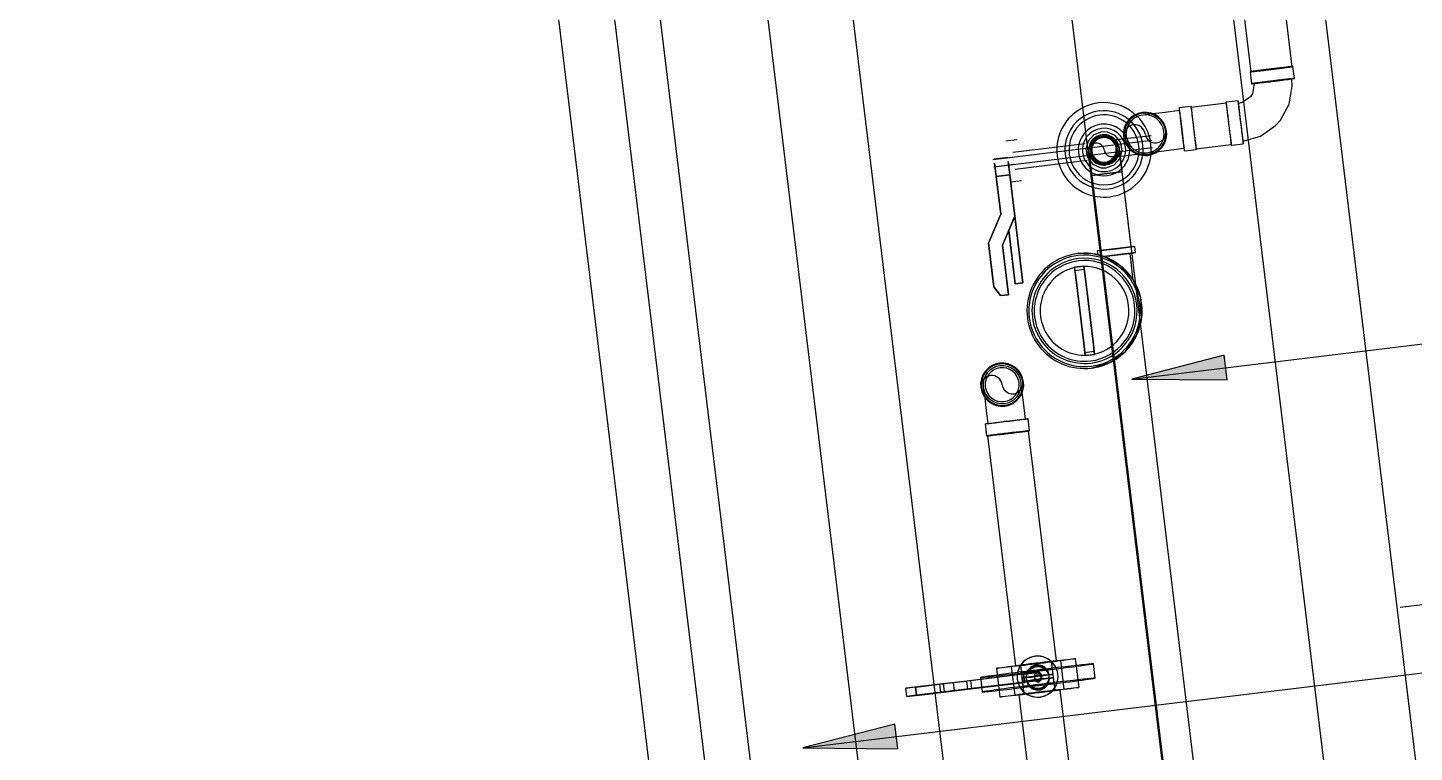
# Model space of a CAD drawing. Header units: millimetres. Extents: x 400382 to 401276, y 4543898 to 4544126.
# Drawn here: x 400460.325 to 400462.526, y 4544072.872 to 4544074.022 of the extents above; entities that cross this region are included whole.
import ezdxf

# ---------------------------------------------------------------- set-up
doc = ezdxf.new("R2010")
doc.units = ezdxf.units.MM
doc.linetypes.add('AKS', pattern=[3, 2.5, -0.25, 0, -0.25])
doc.linetypes.add('HIDDEN', pattern=[0.375, 0.25, -0.125])
for name, color, linetype in [('aks prota', 2, 'AKS'), ('kiriş prota', 6, 'Continuous'), ('kolon tarama prota', 252, 'Continuous'), ('merdiven prota', 2, 'Continuous')]:
    doc.layers.add(name, color=color, linetype=linetype)

# ---------------------------------------------------------------- blocks, each defined once
blk = doc.blocks.new('17.60 mekanik')
at = {"layer": 'kolon tarama prota'}
for points in [[(137152.8, 64568.52), (137163.21, 64579.5), (137160.02, 64581.82)], [(137160.1, 64490.36), (137170.51, 64501.33), (137167.32, 64503.65)]]:
    blk.add_hatch(color=256, dxfattribs=at).paths.add_polyline_path(points, flags=0)
for p, q in [((137166.76, 64466.14), (136524.26, 64932.94)), ((137170.68, 64493.17), (136564.89, 64933.3)), ((136519.03, 64925.75), (137161.53, 64458.95)), ((136554.9, 64919.55), (137160.69, 64479.42)), ((137133.82, 64620.93), (137079.72, 64660.23)), ((137075.85, 64654.89), (137129.94, 64615.59)), ((137152.8, 64568.52), (137200.49, 64634.17)), ((137160.1, 64490.36), (137265.83, 64635.88)), ((137135.44, 64619.91), (137133.9, 64621.03)), ((137129.87, 64615.48), (137131.41, 64614.36)), ((137131.95, 64610.95), (137130.83, 64609.41)), ((137130.93, 64609.33), (137127.64, 64604.79)), ((137132.98, 64600.91), (137136.27, 64605.45)), ((137136.38, 64605.37), (137137.5, 64606.91)), ((137127.53, 64604.87), (137126.41, 64603.33)), ((137131.96, 64599.29), (137133.08, 64600.83)), ((137127.23, 64596.61), (137112.3, 64576.07)), ((137126.61, 64597.07), (137123.34, 64592.57)), ((137113.19, 64575.42), (137128.12, 64595.97)), ((137125.48, 64591.02), (137128.74, 64595.51)), ((137127.68, 64596.29), (137127.68, 64596.29)), ((137127.68, 64596.29), (137127.68, 64596.29)), ((137127.68, 64596.29), (137127.68, 64596.29)), ((137127.68, 64596.29), (137127.68, 64596.29)), ((137124.41, 64591.8), (137124.41, 64591.8)), ((137124.41, 64591.8), (137124.41, 64591.8)), ((137120.41, 64588.54), (137113.61, 64579.19)), ((137121.48, 64587.76), (137121.48, 64587.76)), ((137121.48, 64587.76), (137121.48, 64587.76)), ((137126.22, 64587.83), (137124.8, 64585.88)), ((137124.8, 64585.88), (137126.22, 64587.83)), ((137124.81, 64585.88), (137126.22, 64587.83)), ((137126.22, 64587.83), (137124.81, 64585.88)), ((137127.64, 64589.78), (137126.22, 64587.83)), ((137126.22, 64587.83), (137127.64, 64589.78)), ((137126.22, 64587.83), (137127.64, 64589.78)), ((137127.64, 64589.78), (137126.22, 64587.83)), ((137126.22, 64587.83), (137126.22, 64587.83)), ((137126.22, 64587.83), (137126.22, 64587.83)), ((137137.35, 64582.73), (137127.64, 64589.78)), ((137255.66, 64496.77), (137127.64, 64589.78)), ((137115.75, 64577.64), (137122.55, 64586.99)), ((137124.8, 64585.88), (137134.51, 64578.82)), ((137124.81, 64585.88), (137252.83, 64492.86)), ((137137.11, 64582.39), (137134.76, 64579.16)), ((137134.76, 64579.16), (137137.11, 64582.39)), ((137135.51, 64578.5), (137137.99, 64581.9)), ((137137.99, 64581.9), (137135.51, 64578.5)), ((137137.92, 64581.8), (137135.56, 64578.57)), ((137135.56, 64578.57), (137137.92, 64581.8)), ((137137.35, 64582.73), (137135.93, 64580.77)), ((137135.93, 64580.77), (137137.35, 64582.73)), ((137137.11, 64582.39), (137137.7, 64583.2)), ((137137.7, 64583.2), (137137.11, 64582.39)), ((137138.5, 64582.61), (137137.7, 64583.2)), ((137137.7, 64583.2), (137137.7, 64583.2)), ((137137.92, 64581.8), (137138.5, 64582.61)), ((137138.5, 64582.61), (137137.92, 64581.8)), ((137141.45, 64579.38), (137137.99, 64581.9)), ((137138.5, 64582.61), (137138.5, 64582.61)), ((137160.02, 64581.82), (137152.8, 64568.52)), ((137163.21, 64579.5), (137160.02, 64581.82)), ((137111.99, 64580.24), (137111.51, 64579.58)), ((137112.54, 64580.99), (137112.05, 64580.33)), ((137115.17, 64579.08), (137115.17, 64579.08)), ((137115.17, 64579.08), (137115.17, 64579.08)), ((137134.76, 64579.16), (137134.17, 64578.35)), ((137134.17, 64578.35), (137134.76, 64579.16)), ((137135.93, 64580.77), (137134.51, 64578.82)), ((137134.51, 64578.82), (137135.93, 64580.77)), ((137152.8, 64568.52), (137163.21, 64579.5)), ((137114.18, 64578.66), (137112.3, 64576.07)), ((137113.6, 64578.05), (137112.33, 64576.29)), ((137113.19, 64575.42), (137115.07, 64578.01)), ((137115.88, 64576.4), (137114.14, 64577.67)), ((137114.14, 64577.67), (137114.14, 64577.67)), ((137114.14, 64577.67), (137115.88, 64576.4)), ((137114.14, 64577.67), (137114.14, 64577.67)), ((137114.14, 64577.67), (137114.14, 64577.67)), ((137114.62, 64578.33), (137114.62, 64578.33)), ((137114.62, 64578.33), (137114.62, 64578.33)), ((137114.62, 64578.33), (137114.62, 64578.33)), ((137114.62, 64578.33), (137114.62, 64578.33)), ((137114.68, 64578.41), (137114.68, 64578.41)), ((137114.68, 64578.41), (137114.68, 64578.41)), ((137114.68, 64578.41), (137114.68, 64578.41)), ((137114.68, 64578.41), (137114.68, 64578.41)), ((137117.31, 64576.5), (137117.8, 64577.17)), ((137134.17, 64578.35), (137134.66, 64577.99)), ((137134.17, 64578.35), (137134.17, 64578.35)), ((137134.66, 64577.99), (137134.66, 64577.99)), ((137135.56, 64578.57), (137135.51, 64578.5)), ((137135.51, 64578.5), (137135.56, 64578.57)), ((137135.51, 64578.5), (137135.51, 64578.5)), ((137135.51, 64578.5), (137135.51, 64578.5)), ((137112.74, 64575.75), (137112.74, 64575.75)), ((137112.74, 64575.75), (137112.74, 64575.75)), ((137112.74, 64575.75), (137112.74, 64575.75)), ((137112.74, 64575.75), (137112.74, 64575.75)), ((137114.6, 64574.64), (137112.86, 64575.91)), ((137112.86, 64575.91), (137112.86, 64575.91)), ((137112.86, 64575.91), (137114.6, 64574.64)), ((137114.6, 64574.64), (137115.88, 64576.41)), ((137115.88, 64576.41), (137114.6, 64574.64)), ((137114.6, 64574.64), (137115.88, 64576.4)), ((137115.88, 64576.4), (137114.6, 64574.64)), ((137119.45, 64571.11), (137114.6, 64574.64)), ((137114.6, 64574.64), (137119.45, 64571.11)), ((137114.6, 64574.64), (137114.6, 64574.64)), ((137114.6, 64574.64), (137114.6, 64574.64)), ((137115.88, 64576.41), (137121.21, 64572.53)), ((137121.21, 64572.53), (137115.88, 64576.41)), ((137115.88, 64576.41), (137115.88, 64576.41)), ((137115.88, 64576.4), (137115.88, 64576.4)), ((137116.77, 64575.76), (137117.25, 64576.42)), ((137134.5, 64575.14), (137133.61, 64573.93)), ((137133.61, 64573.93), (137134.5, 64575.14)), ((137134.02, 64573.63), (137134.9, 64574.85)), ((137134.9, 64574.85), (137134.5, 64575.14)), ((137134.5, 64575.14), (137134.5, 64575.14)), ((137134.5, 64575.14), (137136.11, 64573.97)), ((137136.11, 64573.97), (137134.9, 64574.85)), ((137134.9, 64574.85), (137134.9, 64574.85)), ((137122.22, 64570.25), (137121.21, 64572.53)), ((137121.21, 64572.53), (137129.83, 64566.26)), ((137129.83, 64566.26), (137121.21, 64572.53)), ((137121.21, 64572.53), (137122.22, 64570.25)), ((137121.21, 64572.53), (137121.21, 64572.53)), ((137121.21, 64572.53), (137123.24, 64567.97)), ((137123.24, 64567.97), (137121.21, 64572.53)), ((137121.21, 64572.53), (137121.21, 64572.53)), ((137135.23, 64572.75), (137133.61, 64573.93)), ((137133.61, 64573.93), (137133.61, 64573.93)), ((137133.61, 64573.93), (137134.02, 64573.63)), ((137134.02, 64573.63), (137134.02, 64573.63)), ((137134.02, 64573.63), (137135.23, 64572.75)), ((137143.4, 64566.81), (137135.23, 64572.75)), ((137135.23, 64572.75), (137143.4, 64566.81)), ((137144.28, 64568.03), (137136.11, 64573.97)), ((137136.11, 64573.97), (137144.28, 64568.03)), ((137121.48, 64566.55), (137119.45, 64571.11)), ((137119.45, 64571.11), (137121.48, 64566.55)), ((137119.45, 64571.11), (137119.45, 64571.11)), ((137129.1, 64565.25), (137122.22, 64570.25)), ((137122.22, 64570.25), (137129.1, 64565.25)), ((137122.22, 64570.25), (137122.22, 64570.25)), ((137123.24, 64567.97), (137129.66, 64563.3)), ((137129.66, 64563.3), (137123.24, 64567.97)), ((137123.24, 64567.97), (137123.24, 64567.97)), ((137145.5, 64567.15), (137144.28, 64568.03)), ((137144.28, 64568.03), (137145.9, 64566.85)), ((137127.15, 64562.43), (137121.48, 64566.55)), ((137121.48, 64566.55), (137127.15, 64562.43)), ((137121.48, 64566.55), (137121.48, 64566.55)), ((137129.83, 64566.26), (137129.1, 64565.25)), ((137129.1, 64565.25), (137129.83, 64566.26)), ((137129.83, 64566.26), (137129.83, 64566.26)), ((137145.02, 64565.64), (137143.4, 64566.81)), ((137143.4, 64566.81), (137144.61, 64565.93)), ((137144.61, 64565.93), (137145.5, 64567.15)), ((137144.61, 64565.93), (137144.61, 64565.93)), ((137144.61, 64565.93), (137145.02, 64565.64)), ((137145.02, 64565.64), (137145.9, 64566.85)), ((137145.02, 64565.64), (137145.9, 64566.85)), ((137145.9, 64566.85), (137145.5, 64567.15)), ((137145.5, 64567.15), (137145.5, 64567.15)), ((137145.9, 64566.85), (137145.9, 64566.85)), ((137129.1, 64565.25), (137129.1, 64565.25)), ((137145.02, 64565.64), (137145.02, 64565.64)), ((137128.89, 64562.25), (137127.15, 64562.43)), ((137127.15, 64562.43), (137128.89, 64562.25)), ((137127.15, 64562.43), (137127.15, 64562.43)), ((137129.66, 64563.3), (137128.89, 64562.25)), ((137128.89, 64562.25), (137129.66, 64563.3)), ((137128.89, 64562.25), (137128.89, 64562.25)), ((137129.66, 64563.3), (137129.66, 64563.3)), ((137147.74, 64551.03), (137146.2, 64552.15)), ((137177.44, 64529.29), (137147.66, 64550.92)), ((137142.16, 64546.6), (137143.7, 64545.48)), ((137143.78, 64545.58), (137173.56, 64523.95)), ((137183.6, 64531.9), (137181.74, 64533.26)), ((137182.94, 64529.03), (137179.21, 64531.73)), ((137180.69, 64525.94), (137176.97, 64528.64)), ((137180.69, 64525.94), (137176.97, 64528.64)), ((137181.54, 64527.11), (137177.82, 64529.81)), ((137179.76, 64526.61), (137177.9, 64527.97)), ((137178.4, 64526.78), (137178.29, 64526.87)), ((137178.52, 64526.7), (137178.48, 64526.73)), ((137179.05, 64527.13), (137178.61, 64527.45)), ((137179.11, 64528.01), (137179.11, 64528.02)), ((137179.12, 64528), (137179.11, 64528.01)), ((137198, 64514.35), (137181.16, 64526.58)), ((137175.4, 64524.03), (137170.06, 64516.68)), ((137170.39, 64517.17), (137175.38, 64524.05)), ((137174.03, 64524.6), (137177.75, 64521.89)), ((137174.03, 64524.6), (137177.75, 64521.89)), ((137174.96, 64523.92), (137176.82, 64522.57)), ((137176.65, 64525.79), (137175.38, 64524.05)), ((137175.38, 64524.05), (137175.4, 64524.03)), ((137176.45, 64523.27), (137175.38, 64524.05)), ((137175.38, 64524.05), (137176.45, 64523.27)), ((137175.4, 64524.04), (137175.38, 64524.05)), ((137175.4, 64524.04), (137176.66, 64525.78)), ((137176.47, 64523.26), (137175.4, 64524.04)), ((137176.47, 64523.26), (137175.4, 64524.03)), ((137176.12, 64523.89), (137176.24, 64523.81)), ((137176.45, 64523.27), (137177.71, 64525.01)), ((137177.73, 64525), (137176.47, 64523.26)), ((137176.85, 64524.95), (137177.12, 64524.76)), ((137176.85, 64524.95), (137176.88, 64524.94)), ((137177.76, 64525.65), (137177.5, 64525.84)), ((137177.53, 64525.83), (137177.5, 64525.84)), ((137177.58, 64525.92), (137177.57, 64525.93)), ((137171.13, 64515.91), (137176.47, 64523.26)), ((137176.45, 64523.27), (137171.45, 64516.39)), ((137173.18, 64523.42), (137176.9, 64520.72)), ((137175.28, 64522.76), (137175.29, 64522.75)), ((137175.29, 64522.75), (137175.3, 64522.74)), ((137175.67, 64523.41), (137176.11, 64523.08)), ((137176.32, 64523.75), (137176.36, 64523.72)), ((137176.47, 64523.26), (137176.45, 64523.27)), ((137176.45, 64523.27), (137176.47, 64523.26)), ((137171.79, 64521.51), (137175.51, 64518.8)), ((137177.28, 64521.25), (137194.12, 64509.01)), ((137171.12, 64518.63), (137172.98, 64517.28)), ((137170.06, 64516.68), (137165.26, 64510.08)), ((137166.33, 64509.3), (137171.13, 64515.91)), ((137170.06, 64516.68), (137167.49, 64513.2)), ((137167.82, 64513.68), (137170.39, 64517.17)), ((137168.56, 64512.42), (137171.13, 64515.91)), ((137168.78, 64514.94), (137170.06, 64516.68)), ((137171.45, 64516.39), (137168.89, 64512.91)), ((137171.13, 64515.91), (137169.85, 64514.16)), ((137171.13, 64515.91), (137170.06, 64516.68)), ((137171.13, 64515.91), (137170.06, 64516.68)), ((137170.39, 64517.17), (137171.45, 64516.39)), ((137167.49, 64513.2), (137164.3, 64508.8)), ((137165.18, 64510.04), (137167.82, 64513.68)), ((137165.25, 64510.09), (137168.78, 64514.94)), ((137168.89, 64512.91), (137166.24, 64509.27)), ((137169.85, 64514.16), (137166.32, 64509.31)), ((137168.56, 64512.42), (137167.49, 64513.2)), ((137168.89, 64512.91), (137167.82, 64513.68)), ((137168.78, 64514.94), (137169.85, 64514.16)), ((137165.37, 64508.02), (137168.56, 64512.42)), ((137164.29, 64508.81), (137165.18, 64510.04)), ((137164.3, 64508.8), (137164.29, 64508.81)), ((137165.36, 64508.03), (137164.29, 64508.81)), ((137165.37, 64508.02), (137164.3, 64508.8)), ((137165.18, 64510.04), (137166.24, 64509.27)), ((137165.26, 64510.08), (137165.25, 64510.09)), ((137166.32, 64509.31), (137165.25, 64510.09)), ((137166.33, 64509.3), (137165.26, 64510.08)), ((137166.24, 64509.27), (137165.36, 64508.03)), ((137166.32, 64509.31), (137166.33, 64509.3)), ((137165.36, 64508.03), (137165.37, 64508.02)), ((137167.32, 64503.65), (137160.1, 64490.36)), ((137170.51, 64501.33), (137167.32, 64503.65)), ((137160.1, 64490.36), (137170.51, 64501.33))]:
    blk.add_line(p, q, dxfattribs=at)
at = {"layer": 'kolon tarama prota', "extrusion": (0, 0, -1)}
blk.add_line((137126.22, 64587.83), (137126.22, 64587.83), dxfattribs=at)
blk.add_line((137126.22, 64587.83), (137126.22, 64587.83), dxfattribs=at)
at = {"layer": 'kolon tarama prota', "flags": 128}
for points in [[(137138.75, 64613.78), (137137.84, 64616.52), (137136.09, 64618.83), (137135.2, 64619.58)], [(137131.65, 64614.7), (137132.64, 64613.41), (137132.79, 64612.83)], [(137132.79, 64612.83), (137132.58, 64611.22), (137132.28, 64610.7)], [(137137.16, 64607.16), (137138.46, 64609.75), (137138.86, 64612.62), (137138.75, 64613.78)], [(137126.75, 64603.08), (137125.39, 64601.21), (137124.25, 64599.65), (137123.52, 64598.64), (137123.29, 64598.33)], [(137128.17, 64594.78), (137128.45, 64595.16), (137129.24, 64596.25), (137130.4, 64597.85), (137131.63, 64599.54)], [(137125.48, 64588.37), (137126, 64589.61), (137125.89, 64590.96), (137125.18, 64592.11), (137124.02, 64592.81), (137122.68, 64592.91), (137121.43, 64592.38), (137120.82, 64591.76)], [(137121.2, 64591.48), (137122.4, 64592.36), (137123.89, 64592.36), (137124.57, 64592.02)], [(137120.82, 64591.76), (137120.3, 64590.51), (137120.41, 64589.16), (137121.12, 64588.02), (137122.27, 64587.32), (137123.62, 64587.22), (137124.86, 64587.75), (137125.48, 64588.37)], [(137121.73, 64588.11), (137120.85, 64589.32), (137120.85, 64590.81), (137121.2, 64591.48)], [(137124.57, 64592.02), (137124.95, 64591.74), (137125.99, 64590.99), (137127.43, 64589.93), (137127.64, 64589.78)], [(137124.57, 64592.02), (137125.45, 64590.81), (137125.45, 64589.32), (137125.1, 64588.64)], [(137125.1, 64588.64), (137123.9, 64587.77), (137122.4, 64587.77), (137121.73, 64588.11)], [(137124.8, 64585.87), (137123.33, 64586.95), (137122.21, 64587.76), (137121.74, 64588.1), (137121.73, 64588.11)], [(137147.16, 64565.01), (137148.52, 64567.74), (137148.9, 64570.77), (137148.26, 64573.76), (137146.68, 64576.37), (137144.33, 64578.32), (137141.47, 64579.38), (137138.41, 64579.44), (137135.51, 64578.5)], [(137135.51, 64578.5), (137133.78, 64577.32), (137132.36, 64575.77)], [(137145.95, 64551.81), (137144.09, 64553.17), (137142.52, 64554.31), (137141.51, 64555.04), (137141.2, 64555.27)], [(137137.65, 64550.39), (137138.04, 64550.11), (137139.12, 64549.33), (137140.72, 64548.16), (137142.41, 64546.93)]]:
    blk.add_lwpolyline(points, dxfattribs=at)
at = {"layer": 'kolon tarama prota', "extrusion": (0, 0, -1), "flags": 128}
for points in [[(-137124.57, 64592.02), (-137123.15, 64592.48), (-137121.73, 64592.02), (-137121.2, 64591.48)], [(-137121.2, 64591.48), (-137120.73, 64590.06), (-137121.2, 64588.64), (-137121.73, 64588.11)], [(-137127.64, 64589.78), (-137126.17, 64590.85), (-137125.05, 64591.66), (-137124.58, 64592.01), (-137124.57, 64592.02)], [(-137125.1, 64588.64), (-137125.56, 64590.06), (-137125.1, 64591.48), (-137124.57, 64592.02)], [(-137121.73, 64588.11), (-137123.15, 64587.65), (-137124.57, 64588.11), (-137125.1, 64588.64)], [(-137121.73, 64588.11), (-137122.11, 64587.83), (-137123.15, 64587.08), (-137124.59, 64586.03), (-137124.8, 64585.88)]]:
    blk.add_lwpolyline(points, dxfattribs=at)
at = {"layer": 'kolon tarama prota'}
for centre, radius, start, end in [((137125.73, 64596.56), 3.43, 54, 234), ((137125.73, 64596.56), 3.43, 54, 234), ((137125.73, 64596.56), 3.02, 54, 234), ((137125.73, 64596.56), 3.3, 324, 144), ((137125.73, 64596.56), 3.43, 234, 54), ((137125.73, 64596.56), 3.43, 234, 54), ((137125.73, 64596.56), 3.02, 234, 54), ((137126.7, 64597.89), 1.65, 234, 54), ((137123.15, 64590.06), 7.5, 323.9862, 143.9862), ((137123.15, 64590.06), 7.5, 323.9862, 143.9862), ((137123.15, 64590.06), 7.5, 323.9862, 143.9862), ((137123.15, 64590.06), 7.5, 323.9862, 143.9862), ((137125.73, 64596.56), 3.3, 144, 324), ((137124.76, 64595.22), 1.65, 54, 234), ((137123.15, 64590.06), 7.5, 143.9862, 323.9862), ((137123.15, 64590.06), 7.5, 143.9862, 323.9862), ((137123.15, 64590.06), 7.5, 143.9862, 323.9862), ((137123.15, 64590.06), 7.5, 143.9862, 323.9862), ((137123.15, 64590.06), 6.21, 323.9862, 143.9862), ((137123.15, 64590.06), 6.21, 323.9862, 143.9862), ((137123.15, 64590.06), 5.56, 323.9862, 143.9862), ((137123.15, 64590.06), 5.56, 323.9862, 143.9862), ((137123.15, 64590.06), 5.56, 323.9862, 143.9862), ((137123.15, 64590.06), 5.56, 323.9862, 143.9862), ((137123.15, 64590.06), 6.22, 143.9862, 323.9862), ((137123.15, 64590.06), 6.22, 143.9862, 323.9862), ((137123.15, 64590.06), 5.56, 143.9862, 323.9862), ((137123.15, 64590.06), 5.56, 143.9862, 323.9862), ((137123.15, 64590.06), 5.56, 143.9862, 323.9862), ((137123.15, 64590.06), 5.56, 143.9862, 323.9862), ((137123.15, 64590.06), 4.1, 53.9862, 233.9862), ((137123.15, 64590.06), 4.1, 53.9862, 233.9862), ((137123.15, 64590.06), 3.44, 53.9862, 233.9862), ((137123.15, 64590.06), 3.44, 53.9862, 233.9862), ((137123.15, 64590.06), 4.1, 233.9862, 53.9862), ((137123.15, 64590.06), 4.1, 233.9862, 53.9862), ((137123.15, 64590.06), 2.15, 53.9862, 233.9862), ((137123.15, 64590.06), 2.15, 53.9862, 233.9862), ((137123.15, 64590.06), 3.44, 233.9862, 53.9862), ((137123.15, 64590.06), 3.44, 233.9862, 53.9862), ((137123.15, 64590.06), 2.41, 324, 144), ((137123.15, 64590.06), 2.41, 324, 144), ((137123.15, 64590.06), 2.41, 324, 144), ((137123.15, 64590.06), 2.41, 324, 144), ((137123.15, 64590.06), 2.41, 323.9862, 143.9862), ((137123.15, 64590.06), 2.42, 143.9862, 323.9862), ((137123.15, 64590.06), 2.41, 144, 324), ((137123.15, 64590.06), 2.41, 144, 324), ((137123.15, 64590.06), 2.41, 144, 324), ((137123.15, 64590.06), 2.41, 144, 324), ((137123.15, 64590.06), 2, 53.9862, 233.9862), ((137123.15, 64590.06), 2, 53.9862, 233.9862), ((137123.15, 64590.06), 2, 53.9862, 233.9862), ((137123.15, 64590.06), 2, 53.9862, 233.9862), ((137123.15, 64590.06), 2, 53.9862, 233.9862), ((137123.15, 64590.06), 2, 53.9862, 233.9862), ((137123.15, 64590.06), 2, 143.9862, 323.9862), ((137123.15, 64590.06), 2, 143.9862, 323.9862), ((137123.15, 64590.06), 2, 143.9862, 323.9862), ((137123.15, 64590.06), 2, 143.9862, 323.9862), ((137123.15, 64590.06), 2, 143.9862, 323.9862), ((137123.15, 64590.06), 2, 143.9862, 323.9862), ((137123.15, 64590.06), 2, 143.9862, 323.9862), ((137123.15, 64590.06), 2, 143.9862, 323.9862), ((137123.15, 64590.06), 1.95, 53.9862, 233.9862), ((137123.15, 64590.06), 1.95, 53.9862, 233.9862), ((137122.44, 64589.09), 1.21, 54, 234), ((137122.44, 64589.09), 1.21, 54, 234), ((137122.44, 64589.09), 1.21, 54, 234), ((137122.44, 64589.09), 1.21, 54, 234), ((137123.15, 64590.06), 2, 323.9862, 143.9862), ((137123.15, 64590.06), 2, 323.9862, 143.9862), ((137123.15, 64590.06), 2, 323.9862, 143.9862), ((137123.15, 64590.06), 2, 323.9862, 143.9862), ((137123.15, 64590.06), 2, 323.9862, 143.9862), ((137123.15, 64590.06), 2, 323.9862, 143.9862), ((137123.15, 64590.06), 2, 323.9862, 143.9862), ((137123.15, 64590.06), 2, 323.9862, 143.9862), ((137123.15, 64590.06), 2.15, 233.9862, 53.9862), ((137123.15, 64590.06), 2.15, 233.9862, 53.9862), ((137123.15, 64590.06), 2, 233.9862, 53.9862), ((137123.15, 64590.06), 2, 233.9862, 53.9862), ((137123.15, 64590.06), 2, 233.9862, 53.9862), ((137123.15, 64590.06), 2, 233.9862, 53.9862), ((137123.15, 64590.06), 2, 233.9862, 53.9862), ((137123.15, 64590.06), 2, 233.9862, 53.9862), ((137123.15, 64590.06), 1.95, 233.9862, 53.9862), ((137123.15, 64590.06), 1.95, 233.9862, 53.9862), ((137123.86, 64591.04), 1.21, 234, 54), ((137123.86, 64591.04), 1.21, 234, 54), ((137123.86, 64591.04), 1.21, 234, 54), ((137123.86, 64591.04), 1.21, 234, 54), ((137139.76, 64570.39), 8.85, 323.9862, 143.9862), ((137139.76, 64570.39), 8.85, 323.9862, 143.9862), ((137139.76, 64570.39), 8.35, 323.9862, 143.9862), ((137139.76, 64570.39), 8.35, 323.9862, 143.9862), ((137139.76, 64570.39), 8, 323.9862, 143.9862), ((137139.76, 64570.39), 8, 323.9862, 143.9862), ((137139.76, 64570.39), 8, 323.9862, 143.9862), ((137139.76, 64570.39), 7.05, 323.9862, 143.9862), ((137139.76, 64570.39), 7.05, 323.9862, 143.9862), ((137139.76, 64570.39), 9.15, 143.9862, 323.9862), ((137139.76, 64570.39), 9.15, 143.9862, 323.9862), ((137139.76, 64570.39), 8.85, 143.9862, 323.9862), ((137139.76, 64570.39), 8.85, 143.9862, 323.9862), ((137139.76, 64570.39), 8.35, 143.9862, 323.9862), ((137139.76, 64570.39), 8.35, 143.9862, 323.9862), ((137139.76, 64570.39), 8, 143.9862, 323.9862), ((137139.76, 64570.39), 8, 143.9862, 323.9862), ((137139.76, 64570.39), 8, 143.9862, 323.9862), ((137139.76, 64570.39), 7.05, 143.9862, 323.9862), ((137139.76, 64570.39), 7.05, 143.9862, 323.9862), ((137139.43, 64552.83), 3.43, 144, 324), ((137139.43, 64552.83), 3.43, 144, 324), ((137139.43, 64552.83), 3.3, 144, 324), ((137139.43, 64552.83), 3.43, 324, 144), ((137139.43, 64552.83), 3.43, 324, 144), ((137139.43, 64552.83), 3.3, 324, 144), ((137139.43, 64552.83), 3.02, 324, 144), ((137139.43, 64552.83), 2.7, 324, 144), ((137139.43, 64552.83), 2.7, 324, 144), ((137140.4, 64554.16), 1.65, 234, 54), ((137139.43, 64552.83), 3.02, 144, 324), ((137139.43, 64552.83), 2.7, 144, 324), ((137139.43, 64552.83), 2.7, 144, 324), ((137138.46, 64551.49), 1.65, 54, 234)]:
    blk.add_arc(centre, radius, start, end, dxfattribs=at)
at = {"layer": 'kolon tarama prota', "extrusion": (0, 0, -1)}
for start, end in [(36.0005, 216.0005), (216.0005, 36.0005)]:
    blk.add_arc((-137123.15, 64590.06), 2.42, start, end, dxfattribs=at)
at = {"layer": 'kolon tarama prota'}
for centre, major_axis, ratio, start_param, end_param in [((137131.88, 64618.26), (2.02, 2.78), 0.01, 6.273186, 9.414779), ((137131.88, 64618.26), (2.02, 2.78), 0.01, 3.131593, 6.273186), ((137131.88, 64618.26), (1.94, 2.67), 0.01, 0, 1.570796), ((137131.88, 64618.26), (1.94, 2.67), 0.01, 4.712389, 6.283185), ((137133.42, 64617.14), (2.02, 2.78), 0.01, 6.273186, 9.414779), ((137133.42, 64617.14), (2.02, 2.78), 0.01, 3.131593, 6.273186), ((137133.42, 64617.14), (1.77, 2.44), 0.01, 6.273186, 9.414779), ((137133.42, 64617.14), (1.77, 2.44), 0.01, 3.131593, 6.273186), ((137131.88, 64618.26), (1.94, 2.67), 0.01, 1.570796, 3.141593), ((137131.88, 64618.26), (1.94, 2.67), 0.01, 3.141593, 4.712389), ((137134.72, 64608.93), (2.78, -2.02), 0.01, 0.009999, 3.151592), ((137134.72, 64608.93), (2.78, -2.02), 0.01, 3.151592, 6.293184), ((137134.72, 64608.93), (2.44, -1.77), 0.01, 0.009999, 3.151592), ((137134.72, 64608.93), (2.44, -1.77), 0.01, 3.151592, 6.293184), ((137133.6, 64607.39), (-2.78, 2.02), 0.01, 3.151592, 6.293184), ((137133.6, 64607.39), (2.78, -2.02), 0.01, 3.151592, 6.293184), ((137133.6, 64607.39), (2.67, -1.94), 0.01, 3.141593, 4.712389), ((137133.6, 64607.39), (2.67, -1.94), 0.01, 1.570796, 3.141593), ((137133.6, 64607.39), (-2.67, 1.94), 0.01, 1.570796, 3.141593), ((137133.6, 64607.39), (-2.67, 1.94), 0.01, 3.141593, 4.712389), ((137129.19, 64601.31), (2.78, -2.02), 0.01, 1.570796, 4.712389), ((137130.31, 64602.85), (2.78, -2.02), 0.01, 1.570796, 4.712389), ((137130.31, 64602.85), (-2.67, 1.94), 0.01, 0, 1.570796), ((137130.31, 64602.85), (-2.67, 1.94), 0.01, 4.712389, 6.283185), ((137129.19, 64601.31), (2.44, -1.77), 0.01, 1.570796, 4.712389), ((137129.19, 64601.31), (2.78, -2.02), 0.01, 4.712389, 7.853982), ((137129.19, 64601.31), (2.44, -1.77), 0.01, 4.712389, 7.853982), ((137130.31, 64602.85), (2.78, -2.02), 0.01, 4.712389, 7.853982), ((137130.31, 64602.85), (-2.67, 1.94), 0.01, 1.570796, 3.141593), ((137130.31, 64602.85), (-2.67, 1.94), 0.01, 3.141593, 4.712389), ((137144.18, 64549.37), (-2.02, -2.78), 0.01, 1.570796, 4.712389), ((137144.18, 64549.37), (-1.77, -2.44), 0.01, 1.570796, 4.712389), ((137145.72, 64548.25), (-2.02, -2.78), 0.01, 1.570796, 4.712389), ((137145.72, 64548.25), (1.94, 2.67), 0.01, 0, 1.570796), ((137145.72, 64548.25), (1.94, 2.67), 0.01, 4.712389, 6.283185), ((137144.18, 64549.37), (-2.02, -2.78), 0.01, 4.712389, 7.853982), ((137144.18, 64549.37), (-1.77, -2.44), 0.01, 4.712389, 7.853982), ((137145.72, 64548.25), (-2.02, -2.78), 0.01, 4.712389, 7.853982), ((137145.72, 64548.25), (1.94, 2.67), 0.01, 1.570796, 3.141593), ((137145.72, 64548.25), (1.94, 2.67), 0.01, 3.141593, 4.712389), ((137176.43, 64525.94), (5.31, 7.31), 0.01, 0, 3.141593), ((137176.43, 64525.94), (5.31, 7.31), 0.01, 3.141593, 6.283185), ((137178.29, 64524.59), (5.31, 7.31), 0.01, 0, 3.141593), ((137178.29, 64524.59), (5.31, 7.31), 0.01, 3.141593, 6.283185), ((137175.5, 64526.62), (3.71, 5.11), 0.01, 4.712389, 7.853982), ((137177.19, 64525.39), (1.91, 2.63), 0.99995, 4.712389, 7.853982), ((137177.2, 64525.38), (1.91, 2.63), 0.99995, 4.712389, 7.853982), ((137177.2, 64525.38), (1.91, 2.63), 0.99995, 4.712389, 7.853982), ((137177.21, 64525.37), (1.91, 2.63), 0.99995, 4.712389, 7.853982), ((137175.5, 64526.62), (2.32, 3.2), 0.01, 4.712389, 7.853982), ((137175.5, 64526.62), (1.94, 2.67), 0.01, 0, 1.570796), ((137175.5, 64526.62), (1.47, 2.02), 0.01, 4.712389, 7.853982), ((137175.5, 64526.62), (1.47, 2.02), 0.01, 4.712389, 7.853982), ((137175.5, 64526.62), (1.94, 2.67), 0.01, 4.712389, 6.283185), ((137179.22, 64523.91), (3.71, 5.11), 0.01, 4.712389, 7.853982), ((137175.5, 64526.62), (3.71, 5.11), 0.01, 1.570796, 4.712389), ((137175.5, 64526.62), (2.32, 3.2), 0.01, 1.570796, 4.712389), ((137177.19, 64525.39), (1.91, 2.63), 0.99995, 1.570796, 4.712389), ((137177.2, 64525.38), (1.91, 2.63), 0.99995, 1.570796, 4.712389), ((137177.2, 64525.38), (1.91, 2.63), 0.99995, 1.570796, 4.712389), ((137177.21, 64525.37), (1.91, 2.63), 0.99995, 1.570796, 4.712389), ((137175.5, 64526.62), (1.94, 2.67), 0.01, 1.570796, 3.141593), ((137175.5, 64526.62), (1.94, 2.67), 0.01, 3.141593, 4.712389), ((137175.5, 64526.62), (1.47, 2.02), 0.01, 1.570796, 4.712389), ((137175.5, 64526.62), (1.47, 2.02), 0.01, 1.570796, 4.712389), ((137177.2, 64525.38), (1.08, 1.49), 0.99995, 1.570796, 4.712389), ((137177.32, 64525.29), (1.08, 1.49), 0.99995, 1.570796, 4.712389), ((137177.4, 64525.24), (1.08, 1.49), 0.99995, 1.570796, 4.712389), ((137177.44, 64525.21), (1.08, 1.49), 0.99995, 1.570796, 4.712389), ((137177.14, 64525.43), (1.47, 2.02), 0.01, 0, 3.141593), ((137177.14, 64525.43), (1.47, 2.02), 0.01, 3.141593, 6.283185), ((137177.2, 64525.38), (1.08, 1.49), 0.99995, 4.712389, 7.853982), ((137177.32, 64525.29), (1.08, 1.49), 0.99995, 4.712389, 7.853982), ((137177.4, 64525.24), (1.08, 1.49), 0.99995, 4.712389, 7.853982), ((137177.44, 64525.21), (1.08, 1.49), 0.99995, 4.712389, 7.853982), ((137177.58, 64525.11), (1.47, 2.02), 0.01, 0, 3.141593), ((137177.58, 64525.11), (1.47, 2.02), 0.01, 3.141593, 6.283185), ((137176.43, 64525.94), (1.47, 2.02), 0.01, 4.712389, 7.853982), ((137177.18, 64525.4), (0.388, 0.534), 0.99995, 4.712389, 7.853982), ((137178.29, 64524.59), (1.47, 2.02), 0.01, 4.712389, 7.853982), ((137179.22, 64523.91), (2.32, 3.2), 0.01, 4.712389, 7.853982), ((137179.22, 64523.91), (1.94, 2.67), 0.01, 0, 1.570796), ((137179.22, 64523.91), (1.94, 2.67), 0.01, 4.712389, 6.283185), ((137176.43, 64525.94), (1.47, 2.02), 0.01, 1.570796, 4.712389), ((137179.22, 64523.91), (3.71, 5.11), 0.01, 1.570796, 4.712389), ((137177.18, 64525.4), (0.323, 0.445), 0.99995, 1.570796, 4.712389), ((137177.18, 64525.4), (0.323, 0.445), 0.99995, 1.570796, 4.712389), ((137177.2, 64525.38), (0.323, 0.445), 0.99995, 1.570796, 4.712389), ((137177.19, 64525.39), (0.388, 0.534), 0.99995, 4.712389, 7.853982), ((137177.18, 64525.4), (0.323, 0.445), 0.99995, 4.712389, 7.853982), ((137177.18, 64525.4), (0.323, 0.445), 0.99995, 4.712389, 7.853982), ((137177.2, 64525.38), (0.323, 0.445), 0.99995, 4.712389, 7.853982), ((137178.29, 64524.59), (1.47, 2.02), 0.01, 1.570796, 4.712389), ((137177.44, 64525.21), (0.323, 0.445), 0.99995, 1.570796, 4.712389), ((137179.22, 64523.91), (2.32, 3.2), 0.01, 1.570796, 4.712389), ((137177.44, 64525.21), (0.323, 0.445), 0.99995, 4.712389, 7.853982), ((137179.22, 64523.91), (1.94, 2.67), 0.01, 1.570796, 3.141593), ((137179.22, 64523.91), (1.94, 2.67), 0.01, 3.141593, 4.712389), ((137179.22, 64523.91), (1.47, 2.02), 0.01, 1.570796, 4.712389), ((137179.22, 64523.91), (1.47, 2.02), 0.01, 1.570796, 4.712389), ((137179.22, 64523.91), (1.47, 2.02), 0.01, 4.712389, 7.853982), ((137179.22, 64523.91), (1.47, 2.02), 0.01, 4.712389, 7.853982)]:
    blk.add_ellipse(centre, major_axis=major_axis, ratio=ratio, start_param=start_param, end_param=end_param, dxfattribs=at)
for points in [[(137147.16, 64565.01), (137147.76, 64565.84), (137148.68, 64567.69), (137149.07, 64570.78), (137148.42, 64573.82), (137146.81, 64576.48), (137144.42, 64578.47), (137141.5, 64579.55), (137138.39, 64579.61), (137136.42, 64578.97), (137135.51, 64578.5)], [(137135.51, 64578.5), (137134.89, 64578.17), (137133.72, 64577.38), (137132.77, 64576.34), (137132.36, 64575.77)]]:
    blk.add_open_spline(points, degree=3, dxfattribs=at)
for points, knots in [([(137135.51, 64578.5), (137135.56, 64578.52), (137135.72, 64578.61), (137136.03, 64578.75), (137136.24, 64578.84), (137136.46, 64578.93), (137136.71, 64579.02), (137136.97, 64579.1), (137137.17, 64579.17), (137137.37, 64579.23), (137137.58, 64579.28), (137137.8, 64579.33), (137138.03, 64579.38), (137138.27, 64579.42), (137138.54, 64579.46), (137138.76, 64579.49), (137138.94, 64579.5), (137139.11, 64579.52), (137139.33, 64579.53), (137139.54, 64579.54), (137139.71, 64579.54), (137139.88, 64579.54), (137140.08, 64579.53), (137140.28, 64579.52), (137140.41, 64579.52), (137140.49, 64579.51), (137140.6, 64579.5), (137140.77, 64579.48), (137140.94, 64579.46), (137141.05, 64579.44), (137141.11, 64579.44), (137141.16, 64579.44), (137141.22, 64579.43), (137141.35, 64579.42), (137141.42, 64579.4), (137141.45, 64579.38)], [0, 0, 0, 0, 0.111111, 0.166667, 0.194444, 0.222222, 0.277778, 0.305556, 0.333333, 0.361111, 0.388889, 0.416667, 0.444444, 0.479167, 0.513889, 0.548611, 0.565972, 0.583333, 0.618056, 0.652778, 0.670139, 0.6875, 0.722222, 0.756944, 0.774306, 0.782986, 0.791667, 0.826389, 0.861111, 0.878472, 0.887153, 0.895833, 0.913194, 0.930556, 1, 1, 1, 1]), ([(137141.45, 64579.38), (137141.44, 64579.39), (137141.41, 64579.4), (137141.34, 64579.42), (137141.26, 64579.43), (137141.18, 64579.43), (137141.12, 64579.44), (137141.05, 64579.44), (137140.95, 64579.46), (137140.81, 64579.48), (137140.67, 64579.49), (137140.56, 64579.51), (137140.5, 64579.51), (137140.45, 64579.51), (137140.41, 64579.52), (137140.35, 64579.52), (137140.24, 64579.53), (137140.08, 64579.53), (137139.88, 64579.54), (137139.69, 64579.54), (137139.48, 64579.54), (137139.28, 64579.53), (137139.07, 64579.52), (137138.86, 64579.5), (137138.65, 64579.47), (137138.44, 64579.45), (137138.22, 64579.41), (137138.01, 64579.37), (137137.8, 64579.33), (137137.58, 64579.28), (137137.37, 64579.23), (137137.17, 64579.17), (137136.97, 64579.1), (137136.77, 64579.04), (137136.58, 64578.97), (137136.35, 64578.88), (137136.08, 64578.77), (137135.72, 64578.61), (137135.56, 64578.52), (137135.51, 64578.5)], [0, 0, 0, 0, 0.027778, 0.055556, 0.083333, 0.097222, 0.111111, 0.125, 0.138889, 0.166667, 0.194444, 0.208333, 0.215278, 0.222222, 0.229167, 0.236111, 0.25, 0.277778, 0.305556, 0.333333, 0.361111, 0.388889, 0.416667, 0.444444, 0.472222, 0.5, 0.527778, 0.555556, 0.583333, 0.611111, 0.638889, 0.666667, 0.694444, 0.722222, 0.75, 0.777778, 0.833333, 0.888889, 1, 1, 1, 1]), ([(137135.51, 64578.5), (137135.43, 64578.46), (137135.29, 64578.37), (137135.08, 64578.26), (137134.9, 64578.15), (137134.72, 64578.03), (137134.66, 64577.99), (137134.66, 64577.99)], [0, 0, 0, 0, 0.166667, 0.333333, 0.5, 0.666667, 1, 1, 1, 1]), ([(137134.66, 64577.99), (137134.66, 64577.99), (137134.72, 64578.03), (137134.9, 64578.15), (137135.08, 64578.26), (137135.29, 64578.38), (137135.44, 64578.46), (137135.51, 64578.5)], [0, 0, 0, 0, 0.333333, 0.5, 0.666667, 0.833333, 1, 1, 1, 1])]:
    blk.add_open_spline(points, degree=3, knots=knots, dxfattribs=at)

msp = doc.modelspace()

# ---------------------------------------------------------------- linework, layer by layer
at = {"layer": 'aks prota', "ltscale": 10}
msp.add_line((400470.20358, 4544008.45669), (400458.95268, 4544101.10383), dxfattribs=at)
at = {"layer": 'kiriş prota'}
for p, q in [((400463.14075, 4544067.81976), (400462.14016, 4544076.05922)), ((400462.74367, 4544067.77153), (400461.74308, 4544076.011))]:
    msp.add_line(p, q, dxfattribs=at)
msp.add_lwpolyline([(400461.40055, 4544075.96941), (400462.40114, 4544067.72994)], dxfattribs=at)
at = {"layer": 'merdiven prota', "linetype": 'HIDDEN', "ltscale": 10}
msp.add_line((400462.50385, 4544073.10243), (400465.48197, 4544073.46408), dxfattribs=at)

# ---------------------------------------------------------------- block references
at = {"layer": 'merdiven prota', "xscale": 0.01, "yscale": 0.01, "zscale": 0.01, "rotation": 312.9239939588403}
msp.add_blockref('17.60 mekanik', (399055.2216, 4544638.04734), dxfattribs=at)

doc.saveas('drawing.dxf')
